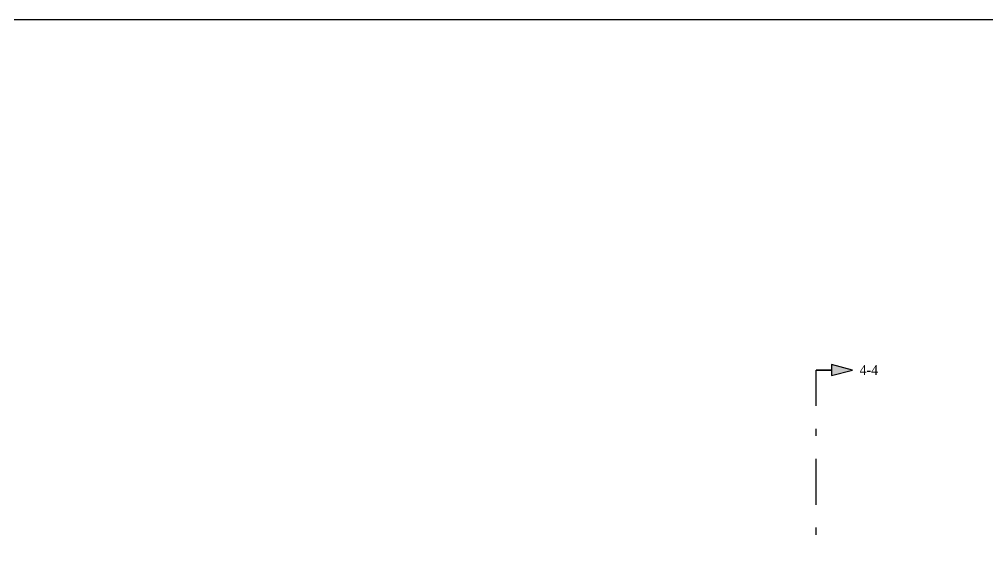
# Model space of a CAD drawing. Header units: millimetres. Extents: x -2171 to 1563, y -1758 to -1505.
# Drawn here: x -1087.41 to -1074.01, y -1597.55 to -1590.25 of the extents above; entities that cross this region are included whole.
import ezdxf
from ezdxf.enums import TextEntityAlignment as Align

# ---------------------------------------------------------------- set-up
doc = ezdxf.new("R2010")
doc.units = ezdxf.units.MM
doc.linetypes.add('DASHDOT', pattern=[25.4, 12.7, -6.35, 0, -6.35])
doc.layers.add('-S_TEXT', color=3, linetype='Continuous')
doc.layers.add('Sect_Line_Symbol', color=7, linetype='Continuous')
doc.styles.add('S1TmsNwRmn1359_b_934_161', font='times.ttf', dxfattribs={"width": 0.933629, "height": 0.135937})

msp = doc.modelspace()

# ---------------------------------------------------------------- hatches: boundary and pattern name
at = {"layer": 'Sect_Line_Symbol'}
msp.add_hatch(color=2, dxfattribs=at).paths.add_polyline_path([(-1076.3797, -1595.106), (-1076.1695, -1595.106), (-1076.1695, -1595.1836), (-1075.8797, -1595.106), (-1076.1695, -1595.0284), (-1076.1695, -1595.106)])

# ---------------------------------------------------------------- linework, layer by layer
at = {"layer": '-S_TEXT', "ltscale": 5}
msp.add_lwpolyline([(-1107.97, -1590.2497), (-1049.8225, -1590.2497), (-1049.8225, -1630.2944), (-1107.97, -1630.2944)], close=True, dxfattribs=at)
at = {"layer": 'Sect_Line_Symbol', "color": 2}
msp.add_lwpolyline([(-1076.3797, -1595.106), (-1076.1695, -1595.106), (-1076.1695, -1595.1836), (-1075.8797, -1595.106), (-1076.1695, -1595.0284), (-1076.1695, -1595.106)], close=True, dxfattribs=at)
at = {"layer": 'Sect_Line_Symbol', "color": 2, "linetype": 'DASHDOT', "ltscale": 0.05}
msp.add_lwpolyline([(-1076.3797, -1598.3415), (-1076.3797, -1595.106)], dxfattribs=at)

# ---------------------------------------------------------------- texts
at = {"layer": 'Sect_Line_Symbol', "color": 2, "style": 'S1TmsNwRmn1359_b_934_161', "width": 0.933629}
msp.add_text('4-4', height=0.13594, dxfattribs=at).set_placement((-1075.7797, -1595.106), align=Align.MIDDLE_LEFT)

doc.saveas('drawing.dxf')
